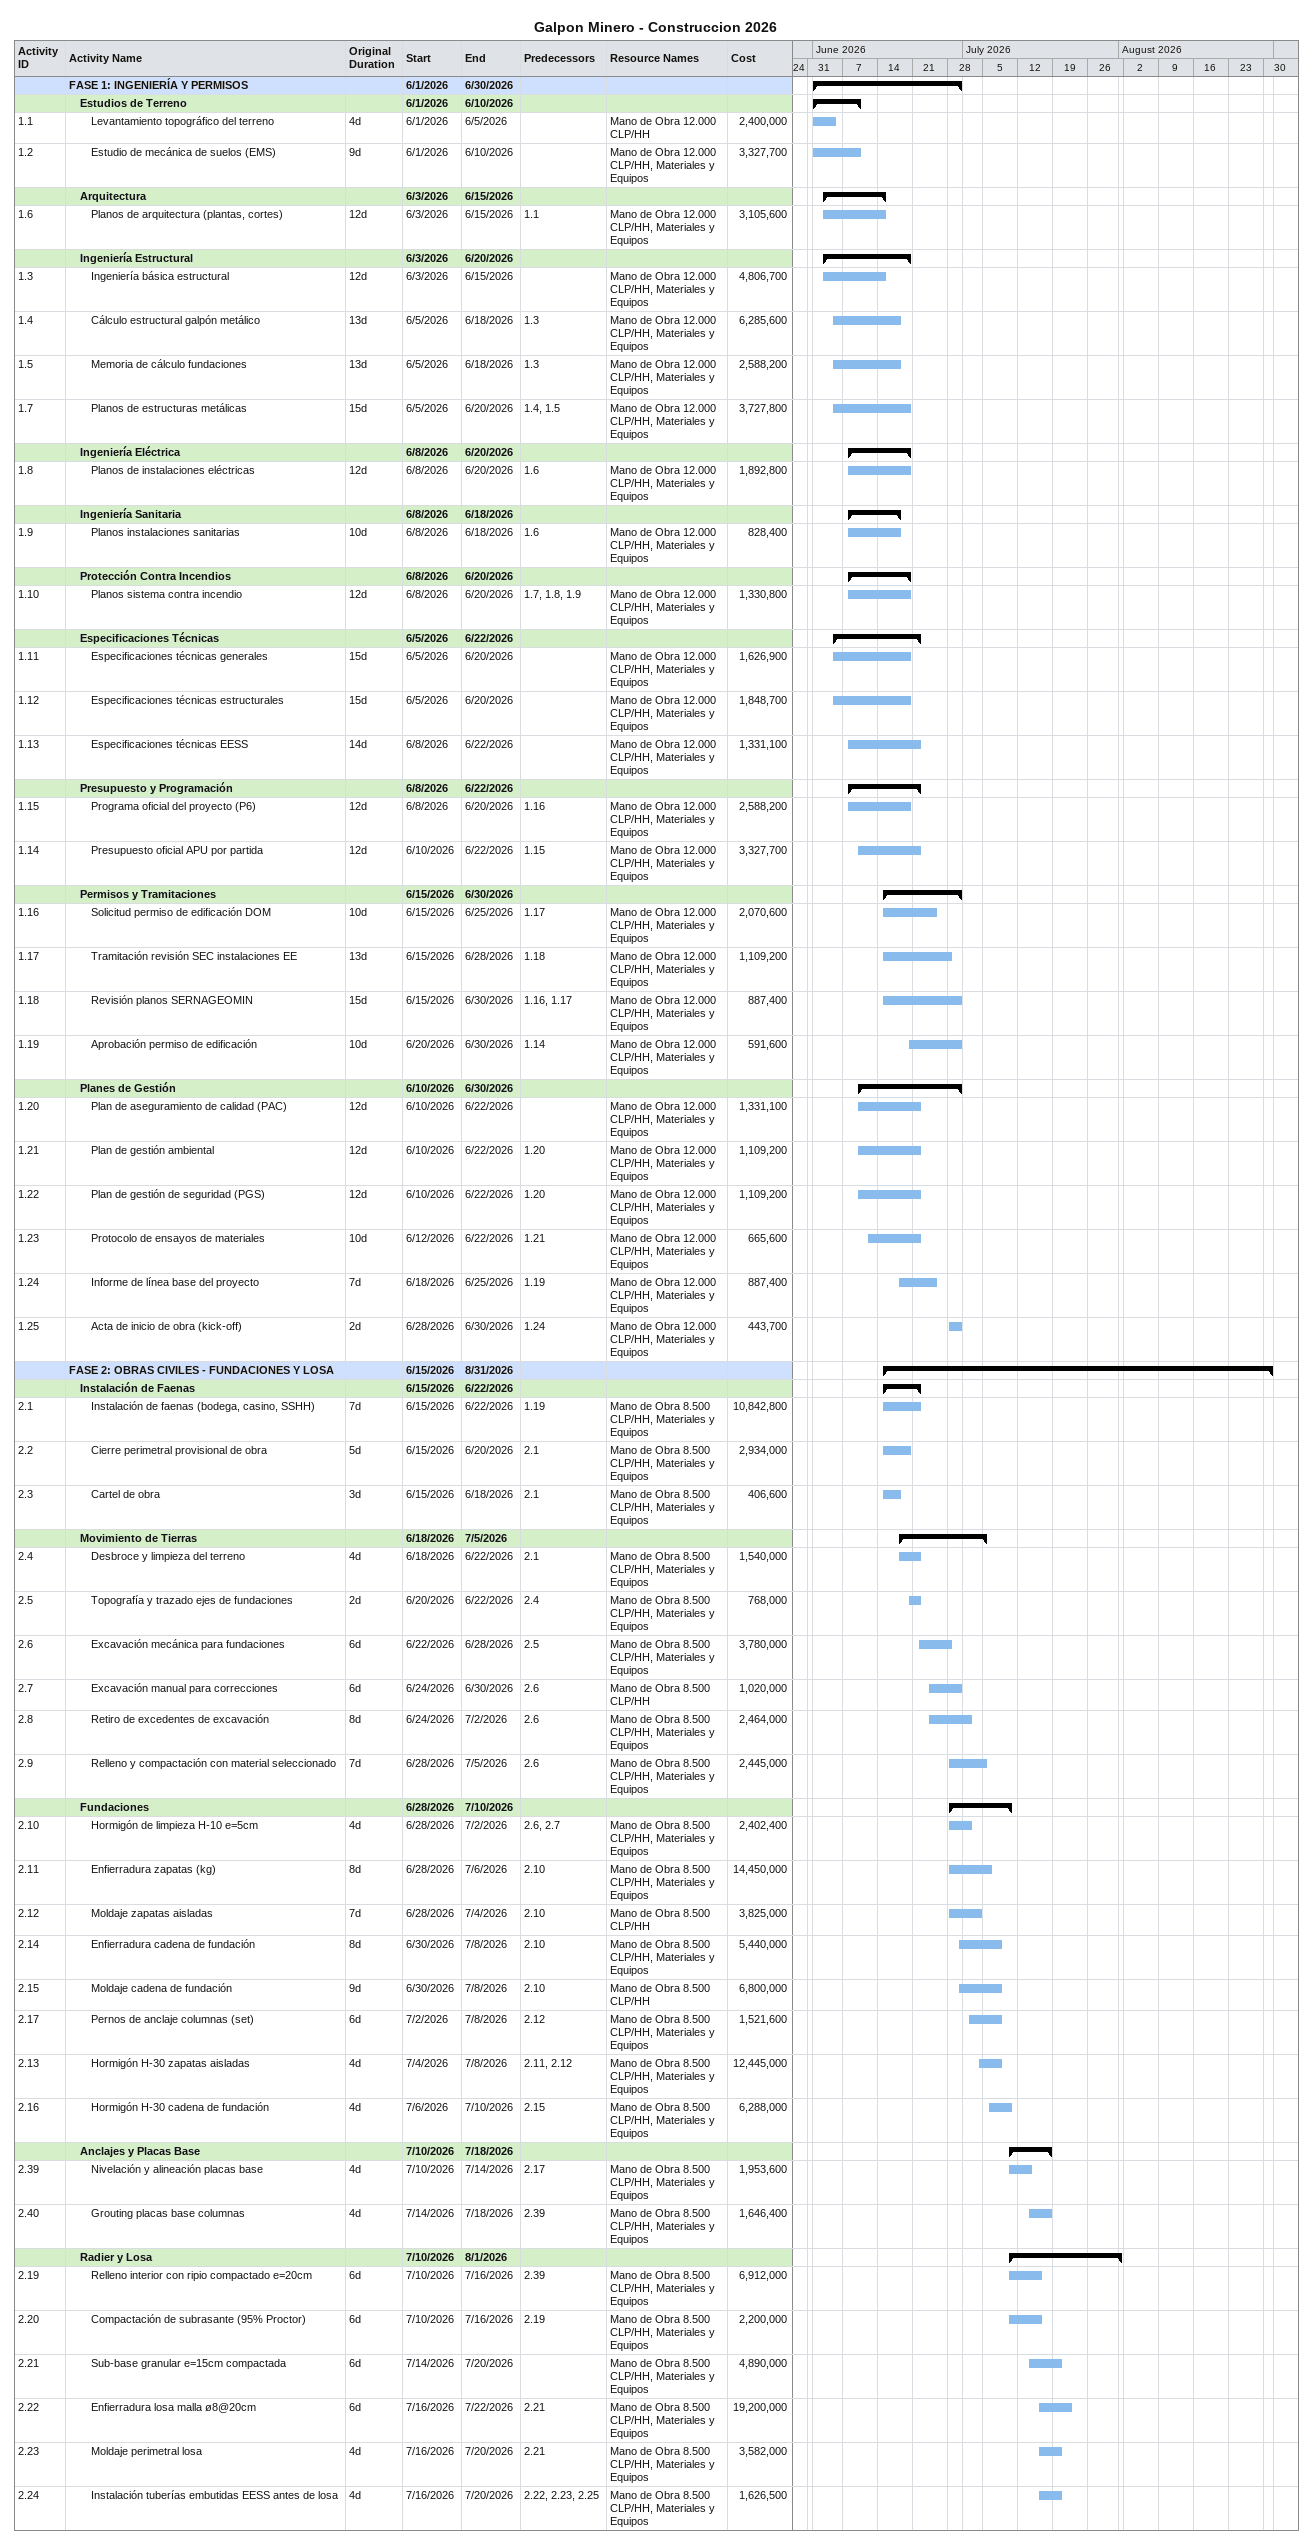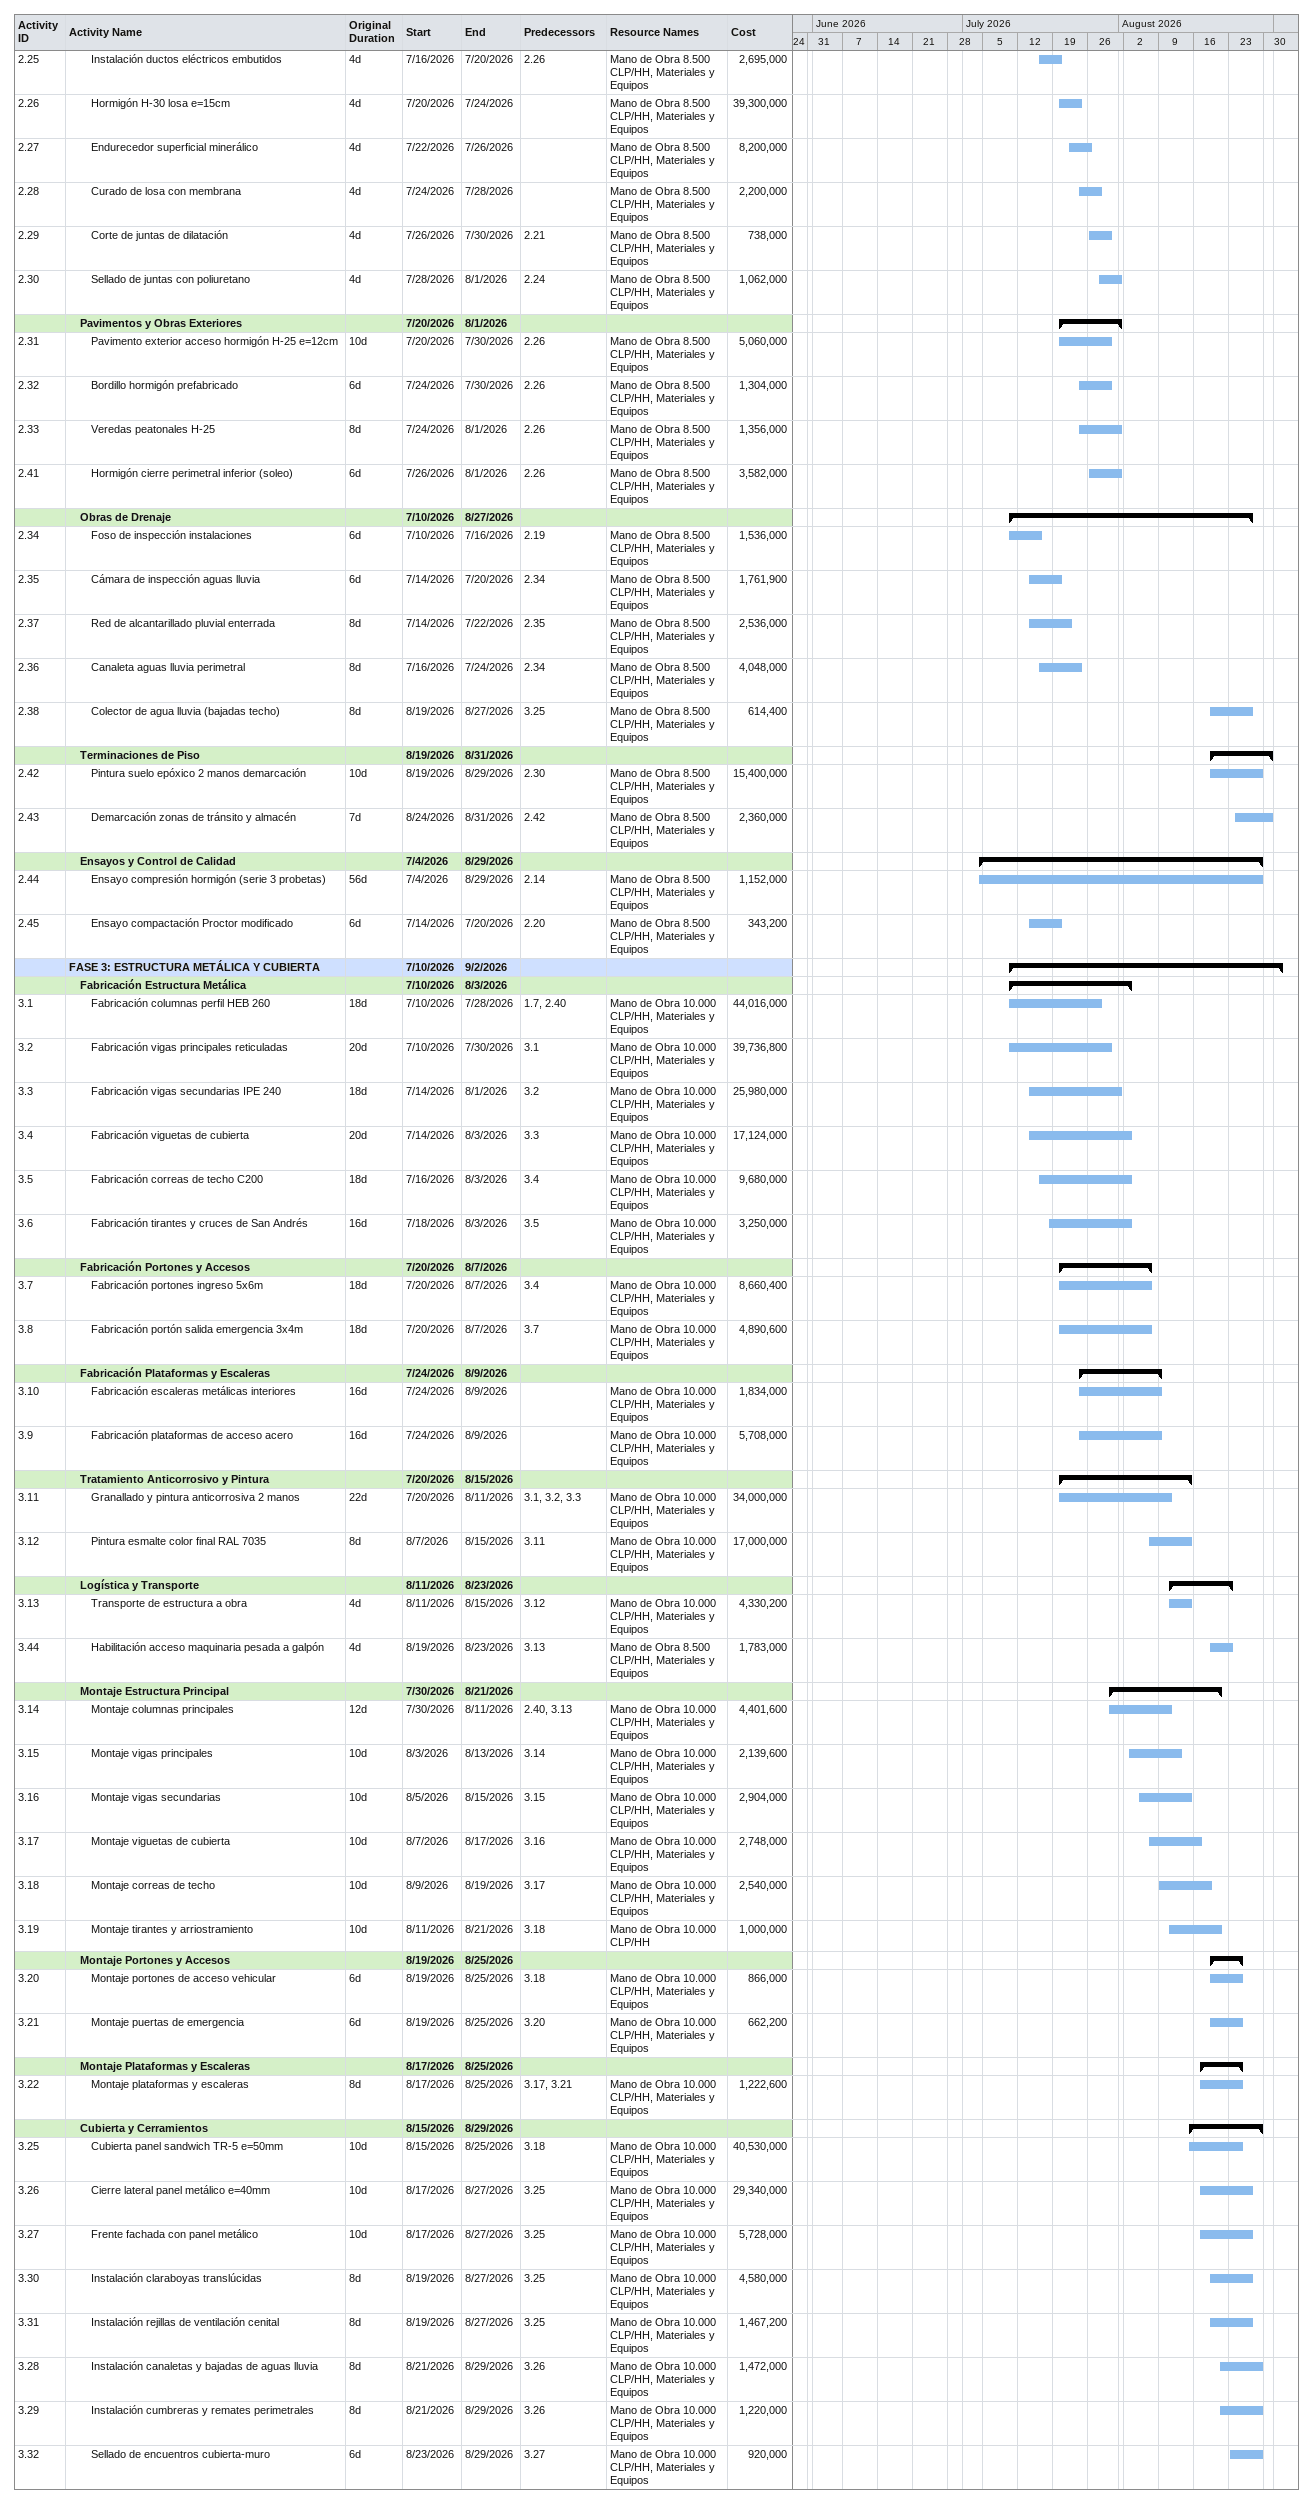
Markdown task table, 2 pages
Galpon Minero - Construccion 2026

| ID | Level | Task | Original duration | Start | Finish | Predecessors | Resources | Cost |
|---|---|---|---|---|---|---|---|---|
|  | 1 | **FASE 1: INGENIERÍA Y PERMISOS** |  | 2026-06-01 | 2026-06-30 |  |  |  |
|  | 2 | **Estudios de Terreno** |  | 2026-06-01 | 2026-06-10 |  |  |  |
| 1.1 | 3 | Levantamiento topográfico del terreno | 4d | 2026-06-01 | 2026-06-05 |  | Mano de Obra 12.000 CLP/HH | 2400000 |
| 1.2 | 3 | Estudio de mecánica de suelos (EMS) | 9d | 2026-06-01 | 2026-06-10 |  | Mano de Obra 12.000 CLP/HH, Materiales y Equipos | 3327700 |
|  | 2 | **Arquitectura** |  | 2026-06-03 | 2026-06-15 |  |  |  |
| 1.6 | 3 | Planos de arquitectura (plantas, cortes) | 12d | 2026-06-03 | 2026-06-15 | 1.1 | Mano de Obra 12.000 CLP/HH, Materiales y Equipos | 3105600 |
|  | 2 | **Ingeniería Estructural** |  | 2026-06-03 | 2026-06-20 |  |  |  |
| 1.3 | 3 | Ingeniería básica estructural | 12d | 2026-06-03 | 2026-06-15 |  | Mano de Obra 12.000 CLP/HH, Materiales y Equipos | 4806700 |
| 1.4 | 3 | Cálculo estructural galpón metálico | 13d | 2026-06-05 | 2026-06-18 | 1.3 | Mano de Obra 12.000 CLP/HH, Materiales y Equipos | 6285600 |
| 1.5 | 3 | Memoria de cálculo fundaciones | 13d | 2026-06-05 | 2026-06-18 | 1.3 | Mano de Obra 12.000 CLP/HH, Materiales y Equipos | 2588200 |
| 1.7 | 3 | Planos de estructuras metálicas | 15d | 2026-06-05 | 2026-06-20 | 1.4, 1.5 | Mano de Obra 12.000 CLP/HH, Materiales y Equipos | 3727800 |
|  | 2 | **Ingeniería Eléctrica** |  | 2026-06-08 | 2026-06-20 |  |  |  |
| 1.8 | 3 | Planos de instalaciones eléctricas | 12d | 2026-06-08 | 2026-06-20 | 1.6 | Mano de Obra 12.000 CLP/HH, Materiales y Equipos | 1892800 |
|  | 2 | **Ingeniería Sanitaria** |  | 2026-06-08 | 2026-06-18 |  |  |  |
| 1.9 | 3 | Planos instalaciones sanitarias | 10d | 2026-06-08 | 2026-06-18 | 1.6 | Mano de Obra 12.000 CLP/HH, Materiales y Equipos | 828400 |
|  | 2 | **Protección Contra Incendios** |  | 2026-06-08 | 2026-06-20 |  |  |  |
| 1.10 | 3 | Planos sistema contra incendio | 12d | 2026-06-08 | 2026-06-20 | 1.7, 1.8, 1.9 | Mano de Obra 12.000 CLP/HH, Materiales y Equipos | 1330800 |
|  | 2 | **Especificaciones Técnicas** |  | 2026-06-05 | 2026-06-22 |  |  |  |
| 1.11 | 3 | Especificaciones técnicas generales | 15d | 2026-06-05 | 2026-06-20 |  | Mano de Obra 12.000 CLP/HH, Materiales y Equipos | 1626900 |
| 1.12 | 3 | Especificaciones técnicas estructurales | 15d | 2026-06-05 | 2026-06-20 |  | Mano de Obra 12.000 CLP/HH, Materiales y Equipos | 1848700 |
| 1.13 | 3 | Especificaciones técnicas EESS | 14d | 2026-06-08 | 2026-06-22 |  | Mano de Obra 12.000 CLP/HH, Materiales y Equipos | 1331100 |
|  | 2 | **Presupuesto y Programación** |  | 2026-06-08 | 2026-06-22 |  |  |  |
| 1.15 | 3 | Programa oficial del proyecto (P6) | 12d | 2026-06-08 | 2026-06-20 | 1.16 | Mano de Obra 12.000 CLP/HH, Materiales y Equipos | 2588200 |
| 1.14 | 3 | Presupuesto oficial APU por partida | 12d | 2026-06-10 | 2026-06-22 | 1.15 | Mano de Obra 12.000 CLP/HH, Materiales y Equipos | 3327700 |
|  | 2 | **Permisos y Tramitaciones** |  | 2026-06-15 | 2026-06-30 |  |  |  |
| 1.16 | 3 | Solicitud permiso de edificación DOM | 10d | 2026-06-15 | 2026-06-25 | 1.17 | Mano de Obra 12.000 CLP/HH, Materiales y Equipos | 2070600 |
| 1.17 | 3 | Tramitación revisión SEC instalaciones EE | 13d | 2026-06-15 | 2026-06-28 | 1.18 | Mano de Obra 12.000 CLP/HH, Materiales y Equipos | 1109200 |
| 1.18 | 3 | Revisión planos SERNAGEOMIN | 15d | 2026-06-15 | 2026-06-30 | 1.16, 1.17 | Mano de Obra 12.000 CLP/HH, Materiales y Equipos | 887400 |
| 1.19 | 3 | Aprobación permiso de edificación | 10d | 2026-06-20 | 2026-06-30 | 1.14 | Mano de Obra 12.000 CLP/HH, Materiales y Equipos | 591600 |
|  | 2 | **Planes de Gestión** |  | 2026-06-10 | 2026-06-30 |  |  |  |
| 1.20 | 3 | Plan de aseguramiento de calidad (PAC) | 12d | 2026-06-10 | 2026-06-22 |  | Mano de Obra 12.000 CLP/HH, Materiales y Equipos | 1331100 |
| 1.21 | 3 | Plan de gestión ambiental | 12d | 2026-06-10 | 2026-06-22 | 1.20 | Mano de Obra 12.000 CLP/HH, Materiales y Equipos | 1109200 |
| 1.22 | 3 | Plan de gestión de seguridad (PGS) | 12d | 2026-06-10 | 2026-06-22 | 1.20 | Mano de Obra 12.000 CLP/HH, Materiales y Equipos | 1109200 |
| 1.23 | 3 | Protocolo de ensayos de materiales | 10d | 2026-06-12 | 2026-06-22 | 1.21 | Mano de Obra 12.000 CLP/HH, Materiales y Equipos | 665600 |
| 1.24 | 3 | Informe de línea base del proyecto | 7d | 2026-06-18 | 2026-06-25 | 1.19 | Mano de Obra 12.000 CLP/HH, Materiales y Equipos | 887400 |
| 1.25 | 3 | Acta de inicio de obra (kick-off) | 2d | 2026-06-28 | 2026-06-30 | 1.24 | Mano de Obra 12.000 CLP/HH, Materiales y Equipos | 443700 |
|  | 1 | **FASE 2: OBRAS CIVILES - FUNDACIONES Y LOSA** |  | 2026-06-15 | 2026-08-31 |  |  |  |
|  | 2 | **Instalación de Faenas** |  | 2026-06-15 | 2026-06-22 |  |  |  |
| 2.1 | 3 | Instalación de faenas (bodega, casino, SSHH) | 7d | 2026-06-15 | 2026-06-22 | 1.19 | Mano de Obra 8.500 CLP/HH, Materiales y Equipos | 10842800 |
| 2.2 | 3 | Cierre perimetral provisional de obra | 5d | 2026-06-15 | 2026-06-20 | 2.1 | Mano de Obra 8.500 CLP/HH, Materiales y Equipos | 2934000 |
| 2.3 | 3 | Cartel de obra | 3d | 2026-06-15 | 2026-06-18 | 2.1 | Mano de Obra 8.500 CLP/HH, Materiales y Equipos | 406600 |
|  | 2 | **Movimiento de Tierras** |  | 2026-06-18 | 2026-07-05 |  |  |  |
| 2.4 | 3 | Desbroce y limpieza del terreno | 4d | 2026-06-18 | 2026-06-22 | 2.1 | Mano de Obra 8.500 CLP/HH, Materiales y Equipos | 1540000 |
| 2.5 | 3 | Topografía y trazado ejes de fundaciones | 2d | 2026-06-20 | 2026-06-22 | 2.4 | Mano de Obra 8.500 CLP/HH, Materiales y Equipos | 768000 |
| 2.6 | 3 | Excavación mecánica para fundaciones | 6d | 2026-06-22 | 2026-06-28 | 2.5 | Mano de Obra 8.500 CLP/HH, Materiales y Equipos | 3780000 |
| 2.7 | 3 | Excavación manual para correcciones | 6d | 2026-06-24 | 2026-06-30 | 2.6 | Mano de Obra 8.500 CLP/HH | 1020000 |
| 2.8 | 3 | Retiro de excedentes de excavación | 8d | 2026-06-24 | 2026-07-02 | 2.6 | Mano de Obra 8.500 CLP/HH, Materiales y Equipos | 2464000 |
| 2.9 | 3 | Relleno y compactación con material seleccionado | 7d | 2026-06-28 | 2026-07-05 | 2.6 | Mano de Obra 8.500 CLP/HH, Materiales y Equipos | 2445000 |
|  | 2 | **Fundaciones** |  | 2026-06-28 | 2026-07-10 |  |  |  |
| 2.10 | 3 | Hormigón de limpieza H-10 e=5cm | 4d | 2026-06-28 | 2026-07-02 | 2.6, 2.7 | Mano de Obra 8.500 CLP/HH, Materiales y Equipos | 2402400 |
| 2.11 | 3 | Enfierradura zapatas (kg) | 8d | 2026-06-28 | 2026-07-06 | 2.10 | Mano de Obra 8.500 CLP/HH, Materiales y Equipos | 14450000 |
| 2.12 | 3 | Moldaje zapatas aisladas | 7d | 2026-06-28 | 2026-07-04 | 2.10 | Mano de Obra 8.500 CLP/HH | 3825000 |
| 2.14 | 3 | Enfierradura cadena de fundación | 8d | 2026-06-30 | 2026-07-08 | 2.10 | Mano de Obra 8.500 CLP/HH, Materiales y Equipos | 5440000 |
| 2.15 | 3 | Moldaje cadena de fundación | 9d | 2026-06-30 | 2026-07-08 | 2.10 | Mano de Obra 8.500 CLP/HH | 6800000 |
| 2.17 | 3 | Pernos de anclaje columnas (set) | 6d | 2026-07-02 | 2026-07-08 | 2.12 | Mano de Obra 8.500 CLP/HH, Materiales y Equipos | 1521600 |
| 2.13 | 3 | Hormigón H-30 zapatas aisladas | 4d | 2026-07-04 | 2026-07-08 | 2.11, 2.12 | Mano de Obra 8.500 CLP/HH, Materiales y Equipos | 12445000 |
| 2.16 | 3 | Hormigón H-30 cadena de fundación | 4d | 2026-07-06 | 2026-07-10 | 2.15 | Mano de Obra 8.500 CLP/HH, Materiales y Equipos | 6288000 |
|  | 2 | **Anclajes y Placas Base** |  | 2026-07-10 | 2026-07-18 |  |  |  |
| 2.39 | 3 | Nivelación y alineación placas base | 4d | 2026-07-10 | 2026-07-14 | 2.17 | Mano de Obra 8.500 CLP/HH, Materiales y Equipos | 1953600 |
| 2.40 | 3 | Grouting placas base columnas | 4d | 2026-07-14 | 2026-07-18 | 2.39 | Mano de Obra 8.500 CLP/HH, Materiales y Equipos | 1646400 |
|  | 2 | **Radier y Losa** |  | 2026-07-10 | 2026-08-01 |  |  |  |
| 2.19 | 3 | Relleno interior con ripio compactado e=20cm | 6d | 2026-07-10 | 2026-07-16 | 2.39 | Mano de Obra 8.500 CLP/HH, Materiales y Equipos | 6912000 |
| 2.20 | 3 | Compactación de subrasante (95% Proctor) | 6d | 2026-07-10 | 2026-07-16 | 2.19 | Mano de Obra 8.500 CLP/HH, Materiales y Equipos | 2200000 |
| 2.21 | 3 | Sub-base granular e=15cm compactada | 6d | 2026-07-14 | 2026-07-20 |  | Mano de Obra 8.500 CLP/HH, Materiales y Equipos | 4890000 |
| 2.22 | 3 | Enfierradura losa malla ø8@20cm | 6d | 2026-07-16 | 2026-07-22 | 2.21 | Mano de Obra 8.500 CLP/HH, Materiales y Equipos | 19200000 |
| 2.23 | 3 | Moldaje perimetral losa | 4d | 2026-07-16 | 2026-07-20 | 2.21 | Mano de Obra 8.500 CLP/HH, Materiales y Equipos | 3582000 |
| 2.24 | 3 | Instalación tuberías embutidas EESS antes de losa | 4d | 2026-07-16 | 2026-07-20 | 2.22, 2.23, 2.25 | Mano de Obra 8.500 CLP/HH, Materiales y Equipos | 1626500 |
| 2.25 | 3 | Instalación ductos eléctricos embutidos | 4d | 2026-07-16 | 2026-07-20 | 2.26 | Mano de Obra 8.500 CLP/HH, Materiales y Equipos | 2695000 |
| 2.26 | 3 | Hormigón H-30 losa e=15cm | 4d | 2026-07-20 | 2026-07-24 |  | Mano de Obra 8.500 CLP/HH, Materiales y Equipos | 39300000 |
| 2.27 | 3 | Endurecedor superficial minerálico | 4d | 2026-07-22 | 2026-07-26 |  | Mano de Obra 8.500 CLP/HH, Materiales y Equipos | 8200000 |
| 2.28 | 3 | Curado de losa con membrana | 4d | 2026-07-24 | 2026-07-28 |  | Mano de Obra 8.500 CLP/HH, Materiales y Equipos | 2200000 |
| 2.29 | 3 | Corte de juntas de dilatación | 4d | 2026-07-26 | 2026-07-30 | 2.21 | Mano de Obra 8.500 CLP/HH, Materiales y Equipos | 738000 |
| 2.30 | 3 | Sellado de juntas con poliuretano | 4d | 2026-07-28 | 2026-08-01 | 2.24 | Mano de Obra 8.500 CLP/HH, Materiales y Equipos | 1062000 |
|  | 2 | **Pavimentos y Obras Exteriores** |  | 2026-07-20 | 2026-08-01 |  |  |  |
| 2.31 | 3 | Pavimento exterior acceso hormigón H-25 e=12cm | 10d | 2026-07-20 | 2026-07-30 | 2.26 | Mano de Obra 8.500 CLP/HH, Materiales y Equipos | 5060000 |
| 2.32 | 3 | Bordillo hormigón prefabricado | 6d | 2026-07-24 | 2026-07-30 | 2.26 | Mano de Obra 8.500 CLP/HH, Materiales y Equipos | 1304000 |
| 2.33 | 3 | Veredas peatonales H-25 | 8d | 2026-07-24 | 2026-08-01 | 2.26 | Mano de Obra 8.500 CLP/HH, Materiales y Equipos | 1356000 |
| 2.41 | 3 | Hormigón cierre perimetral inferior (soleo) | 6d | 2026-07-26 | 2026-08-01 | 2.26 | Mano de Obra 8.500 CLP/HH, Materiales y Equipos | 3582000 |
|  | 2 | **Obras de Drenaje** |  | 2026-07-10 | 2026-08-27 |  |  |  |
| 2.34 | 3 | Foso de inspección instalaciones | 6d | 2026-07-10 | 2026-07-16 | 2.19 | Mano de Obra 8.500 CLP/HH, Materiales y Equipos | 1536000 |
| 2.35 | 3 | Cámara de inspección aguas lluvia | 6d | 2026-07-14 | 2026-07-20 | 2.34 | Mano de Obra 8.500 CLP/HH, Materiales y Equipos | 1761900 |
| 2.37 | 3 | Red de alcantarillado pluvial enterrada | 8d | 2026-07-14 | 2026-07-22 | 2.35 | Mano de Obra 8.500 CLP/HH, Materiales y Equipos | 2536000 |
| 2.36 | 3 | Canaleta aguas lluvia perimetral | 8d | 2026-07-16 | 2026-07-24 | 2.34 | Mano de Obra 8.500 CLP/HH, Materiales y Equipos | 4048000 |
| 2.38 | 3 | Colector de agua lluvia (bajadas techo) | 8d | 2026-08-19 | 2026-08-27 | 3.25 | Mano de Obra 8.500 CLP/HH, Materiales y Equipos | 614400 |
|  | 2 | **Terminaciones de Piso** |  | 2026-08-19 | 2026-08-31 |  |  |  |
| 2.42 | 3 | Pintura suelo epóxico 2 manos demarcación | 10d | 2026-08-19 | 2026-08-29 | 2.30 | Mano de Obra 8.500 CLP/HH, Materiales y Equipos | 15400000 |
| 2.43 | 3 | Demarcación zonas de tránsito y almacén | 7d | 2026-08-24 | 2026-08-31 | 2.42 | Mano de Obra 8.500 CLP/HH, Materiales y Equipos | 2360000 |
|  | 2 | **Ensayos y Control de Calidad** |  | 2026-07-04 | 2026-08-29 |  |  |  |
| 2.44 | 3 | Ensayo compresión hormigón (serie 3 probetas) | 56d | 2026-07-04 | 2026-08-29 | 2.14 | Mano de Obra 8.500 CLP/HH, Materiales y Equipos | 1152000 |
| 2.45 | 3 | Ensayo compactación Proctor modificado | 6d | 2026-07-14 | 2026-07-20 | 2.20 | Mano de Obra 8.500 CLP/HH, Materiales y Equipos | 343200 |
|  | 1 | **FASE 3: ESTRUCTURA METÁLICA Y CUBIERTA** |  | 2026-07-10 | 2026-09-02 |  |  |  |
|  | 2 | **Fabricación Estructura Metálica** |  | 2026-07-10 | 2026-08-03 |  |  |  |
| 3.1 | 3 | Fabricación columnas perfil HEB 260 | 18d | 2026-07-10 | 2026-07-28 | 1.7, 2.40 | Mano de Obra 10.000 CLP/HH, Materiales y Equipos | 44016000 |
| 3.2 | 3 | Fabricación vigas principales reticuladas | 20d | 2026-07-10 | 2026-07-30 | 3.1 | Mano de Obra 10.000 CLP/HH, Materiales y Equipos | 39736800 |
| 3.3 | 3 | Fabricación vigas secundarias IPE 240 | 18d | 2026-07-14 | 2026-08-01 | 3.2 | Mano de Obra 10.000 CLP/HH, Materiales y Equipos | 25980000 |
| 3.4 | 3 | Fabricación viguetas de cubierta | 20d | 2026-07-14 | 2026-08-03 | 3.3 | Mano de Obra 10.000 CLP/HH, Materiales y Equipos | 17124000 |
| 3.5 | 3 | Fabricación correas de techo C200 | 18d | 2026-07-16 | 2026-08-03 | 3.4 | Mano de Obra 10.000 CLP/HH, Materiales y Equipos | 9680000 |
| 3.6 | 3 | Fabricación tirantes y cruces de San Andrés | 16d | 2026-07-18 | 2026-08-03 | 3.5 | Mano de Obra 10.000 CLP/HH, Materiales y Equipos | 3250000 |
|  | 2 | **Fabricación Portones y Accesos** |  | 2026-07-20 | 2026-08-07 |  |  |  |
| 3.7 | 3 | Fabricación portones ingreso 5x6m | 18d | 2026-07-20 | 2026-08-07 | 3.4 | Mano de Obra 10.000 CLP/HH, Materiales y Equipos | 8660400 |
| 3.8 | 3 | Fabricación portón salida emergencia 3x4m | 18d | 2026-07-20 | 2026-08-07 | 3.7 | Mano de Obra 10.000 CLP/HH, Materiales y Equipos | 4890600 |
|  | 2 | **Fabricación Plataformas y Escaleras** |  | 2026-07-24 | 2026-08-09 |  |  |  |
| 3.10 | 3 | Fabricación escaleras metálicas interiores | 16d | 2026-07-24 | 2026-08-09 |  | Mano de Obra 10.000 CLP/HH, Materiales y Equipos | 1834000 |
| 3.9 | 3 | Fabricación plataformas de acceso acero | 16d | 2026-07-24 | 2026-08-09 |  | Mano de Obra 10.000 CLP/HH, Materiales y Equipos | 5708000 |
|  | 2 | **Tratamiento Anticorrosivo y Pintura** |  | 2026-07-20 | 2026-08-15 |  |  |  |
| 3.11 | 3 | Granallado y pintura anticorrosiva 2 manos | 22d | 2026-07-20 | 2026-08-11 | 3.1, 3.2, 3.3 | Mano de Obra 10.000 CLP/HH, Materiales y Equipos | 34000000 |
| 3.12 | 3 | Pintura esmalte color final RAL 7035 | 8d | 2026-08-07 | 2026-08-15 | 3.11 | Mano de Obra 10.000 CLP/HH, Materiales y Equipos | 17000000 |
|  | 2 | **Logística y Transporte** |  | 2026-08-11 | 2026-08-23 |  |  |  |
| 3.13 | 3 | Transporte de estructura a obra | 4d | 2026-08-11 | 2026-08-15 | 3.12 | Mano de Obra 10.000 CLP/HH, Materiales y Equipos | 4330200 |
| 3.44 | 3 | Habilitación acceso maquinaria pesada a galpón | 4d | 2026-08-19 | 2026-08-23 | 3.13 | Mano de Obra 8.500 CLP/HH, Materiales y Equipos | 1783000 |
|  | 2 | **Montaje Estructura Principal** |  | 2026-07-30 | 2026-08-21 |  |  |  |
| 3.14 | 3 | Montaje columnas principales | 12d | 2026-07-30 | 2026-08-11 | 2.40, 3.13 | Mano de Obra 10.000 CLP/HH, Materiales y Equipos | 4401600 |
| 3.15 | 3 | Montaje vigas principales | 10d | 2026-08-03 | 2026-08-13 | 3.14 | Mano de Obra 10.000 CLP/HH, Materiales y Equipos | 2139600 |
| 3.16 | 3 | Montaje vigas secundarias | 10d | 2026-08-05 | 2026-08-15 | 3.15 | Mano de Obra 10.000 CLP/HH, Materiales y Equipos | 2904000 |
| 3.17 | 3 | Montaje viguetas de cubierta | 10d | 2026-08-07 | 2026-08-17 | 3.16 | Mano de Obra 10.000 CLP/HH, Materiales y Equipos | 2748000 |
| 3.18 | 3 | Montaje correas de techo | 10d | 2026-08-09 | 2026-08-19 | 3.17 | Mano de Obra 10.000 CLP/HH, Materiales y Equipos | 2540000 |
| 3.19 | 3 | Montaje tirantes y arriostramiento | 10d | 2026-08-11 | 2026-08-21 | 3.18 | Mano de Obra 10.000 CLP/HH | 1000000 |
|  | 2 | **Montaje Portones y Accesos** |  | 2026-08-19 | 2026-08-25 |  |  |  |
| 3.20 | 3 | Montaje portones de acceso vehicular | 6d | 2026-08-19 | 2026-08-25 | 3.18 | Mano de Obra 10.000 CLP/HH, Materiales y Equipos | 866000 |
| 3.21 | 3 | Montaje puertas de emergencia | 6d | 2026-08-19 | 2026-08-25 | 3.20 | Mano de Obra 10.000 CLP/HH, Materiales y Equipos | 662200 |
|  | 2 | **Montaje Plataformas y Escaleras** |  | 2026-08-17 | 2026-08-25 |  |  |  |
| 3.22 | 3 | Montaje plataformas y escaleras | 8d | 2026-08-17 | 2026-08-25 | 3.17, 3.21 | Mano de Obra 10.000 CLP/HH, Materiales y Equipos | 1222600 |
|  | 2 | **Cubierta y Cerramientos** |  | 2026-08-15 | 2026-08-29 |  |  |  |
| 3.25 | 3 | Cubierta panel sandwich TR-5 e=50mm | 10d | 2026-08-15 | 2026-08-25 | 3.18 | Mano de Obra 10.000 CLP/HH, Materiales y Equipos | 40530000 |
| 3.26 | 3 | Cierre lateral panel metálico e=40mm | 10d | 2026-08-17 | 2026-08-27 | 3.25 | Mano de Obra 10.000 CLP/HH, Materiales y Equipos | 29340000 |
| 3.27 | 3 | Frente fachada con panel metálico | 10d | 2026-08-17 | 2026-08-27 | 3.25 | Mano de Obra 10.000 CLP/HH, Materiales y Equipos | 5728000 |
| 3.30 | 3 | Instalación claraboyas translúcidas | 8d | 2026-08-19 | 2026-08-27 | 3.25 | Mano de Obra 10.000 CLP/HH, Materiales y Equipos | 4580000 |
| 3.31 | 3 | Instalación rejillas de ventilación cenital | 8d | 2026-08-19 | 2026-08-27 | 3.25 | Mano de Obra 10.000 CLP/HH, Materiales y Equipos | 1467200 |
| 3.28 | 3 | Instalación canaletas y bajadas de aguas lluvia | 8d | 2026-08-21 | 2026-08-29 | 3.26 | Mano de Obra 10.000 CLP/HH, Materiales y Equipos | 1472000 |
| 3.29 | 3 | Instalación cumbreras y remates perimetrales | 8d | 2026-08-21 | 2026-08-29 | 3.26 | Mano de Obra 10.000 CLP/HH, Materiales y Equipos | 1220000 |
| 3.32 | 3 | Sellado de encuentros cubierta-muro | 6d | 2026-08-23 | 2026-08-29 | 3.27 | Mano de Obra 10.000 CLP/HH, Materiales y Equipos | 920000 |
